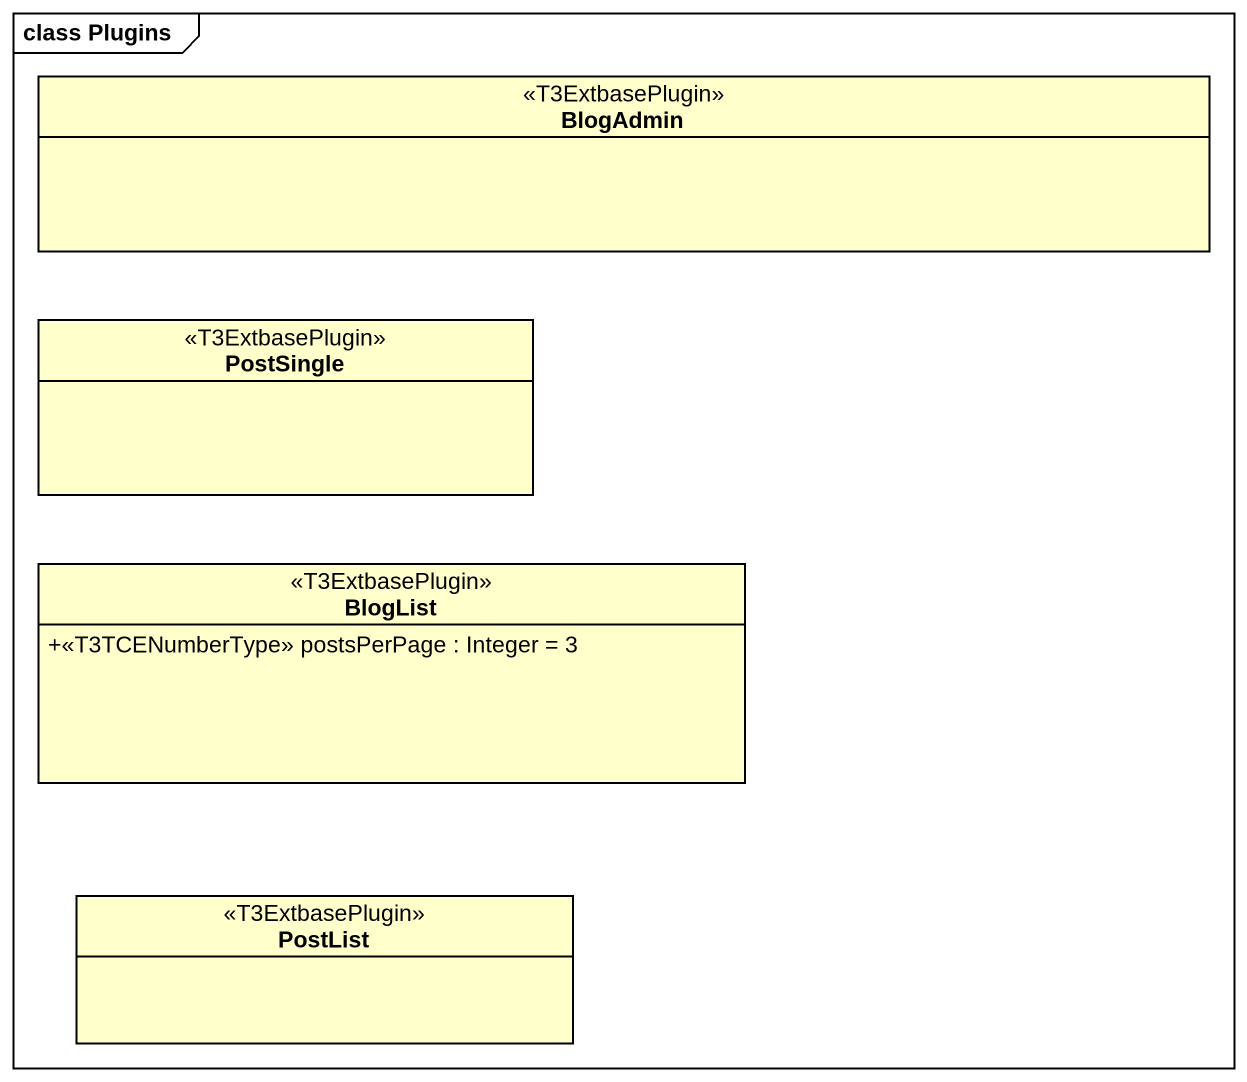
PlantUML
@startuml
mainframe class Plugins
hide circle
hide empty members
skinparam classAttributeIconSize 0
interface BlogAdmin <<T3ExtbasePlugin>>
interface PostSingle <<T3ExtbasePlugin>>
interface BlogList <<T3ExtbasePlugin>> {
  +<<T3TCENumberType>> postsPerPage : Integer = 3
}
interface PostList <<T3ExtbasePlugin>>
@enduml
